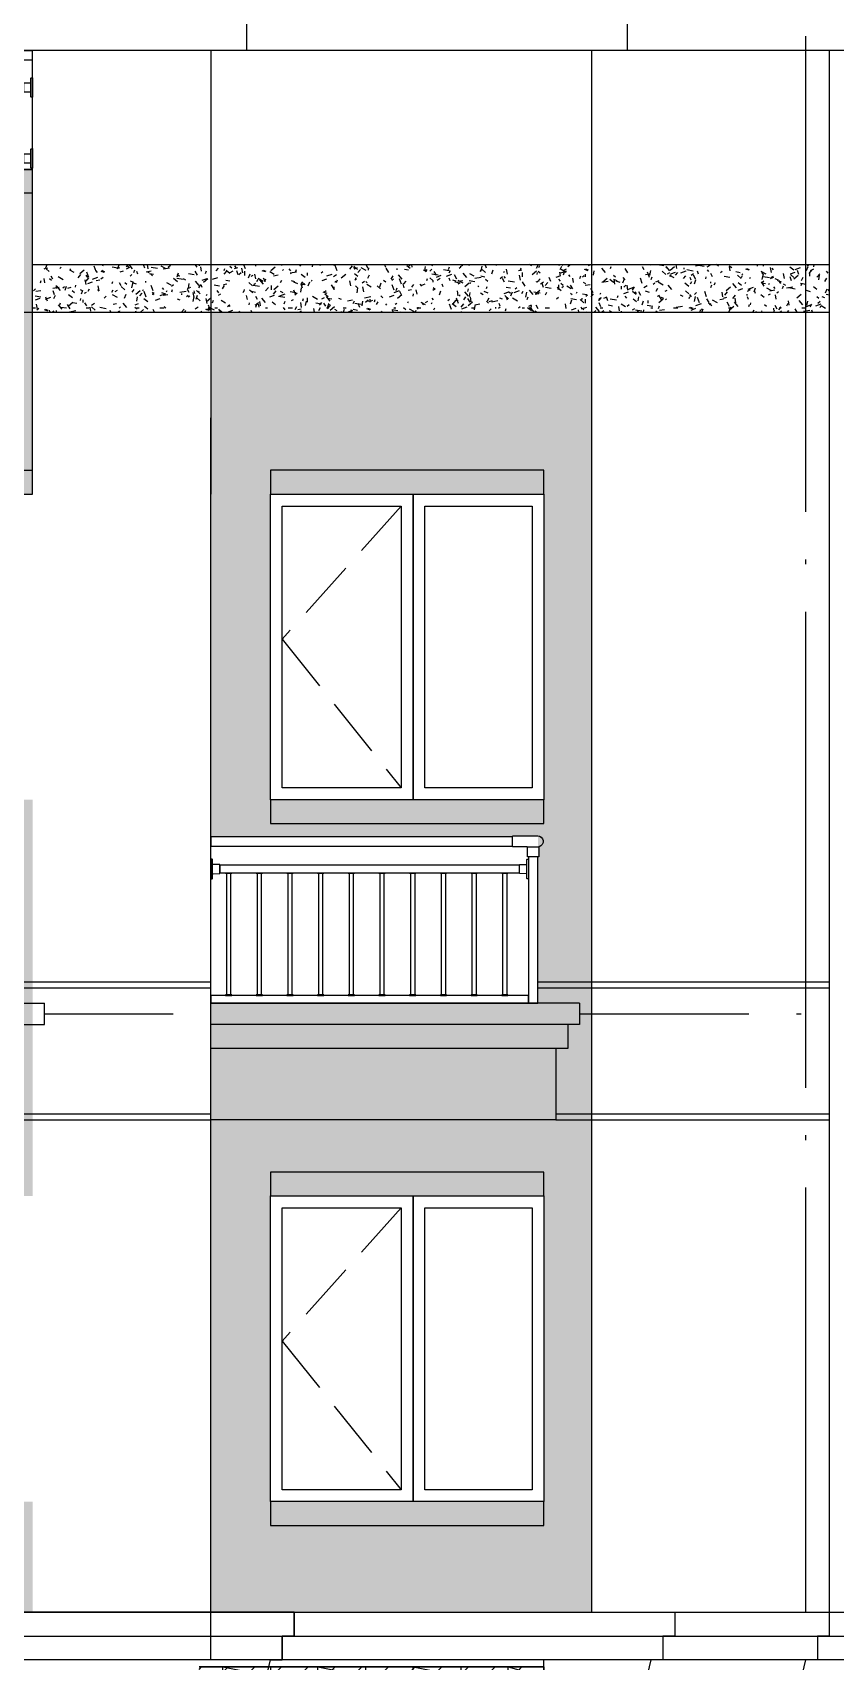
# Model space of a CAD drawing. Extents: x -12446 to 284554, y -295110 to 165007.
# Drawn here: x 32154 to 35530, y -210926 to -204079 of the extents above; entities that cross this region are included whole.
import ezdxf
from ezdxf.xclip import XClip

# ---------------------------------------------------------------- set-up
doc = ezdxf.new("R2010")
doc.units = 0
doc.header["$LTSCALE"] = 1000
doc.header["$XCLIPFRAME"] = 0
doc.linetypes.add('AX-14-E$0$AX-85-M02$0$DASH', pattern=[0.35, 0.25, -0.1])
doc.linetypes.add('AX-14-E$0$DOTE', pattern=[2.42, 2, -0.2, 0.02, -0.2])
doc.layers.get('0').update_dxf_attribs({"linetype": 'CONTINUOUS'})
for name, color, linetype in [('A-Anno-Note', 241, 'CONTINUOUS'), ('AX-14-comp-tc$0$A-Detl-Patt', 8, 'CONTINUOUS'), ('AX-14-comp-tc$0$灰褐色真石漆', 15, 'CONTINUOUS'), ('AX-14-E$0$A-Anno-Note', 241, 'CONTINUOUS'), ('AX-14-E$0$A-Detl-Fine', 152, 'CONTINUOUS'), ('AX-14-E$0$A-Detl-Medm', 40, 'CONTINUOUS'), ('AX-14-E$0$A-Detl-Patt', 8, 'CONTINUOUS'), ('AX-14-E$0$A-Detl-Thin', 131, 'CONTINUOUS'), ('AX-14-E$0$A-elev-FIXT', 9, 'CONTINUOUS'), ('AX-14-E$0$A-elev-HRAL', 61, 'CONTINUOUS'), ('AX-14-E$0$A-Elev-line3', 40, 'CONTINUOUS'), ('AX-14-E$0$A-Hatch-Part', 167, 'CONTINUOUS'), ('AX-14-E$0$栏杆型材', 82, 'CONTINUOUS'), ('AX-14-E$0$灰褐色真石漆', 15, 'CONTINUOUS'), ('AX-14-E$0$阳台栏杆扶手', 82, 'CONTINUOUS')]:
    doc.layers.add(name, color=color, linetype=linetype)
doc.layers.add('AX-14-E$0$A-Grid', color=222, linetype='AX-14-E$0$DOTE', plot=False)
pattern_1 = [(180, (0, 0), (-1e-14, -158.75), []), (180, (-79.38, 79.38), (-1e-14, -158.75), [79.375, -39.6875])]
pattern_2 = [(0, (63.16, -6278.47), (132, 228), [12, -201, 9, -87, 18, -213]), (10, (6.16, -6155.47), (80.67614, 285.3443), [21, -51, 27, -159, 15, -198]), (20, (-23.84, -6251.47), (133.47095, 220.97625), [24, -165, 21, -123, 15, -96]), (30, (63.16, -6269.47), (-21.96926, 254.05187), [15, -99, 12, -147, 9, -195]), (40, (-20.84, -6203.47), (33.83592, 216.37036), [12, -132, 9, -84, 24, -153]), (50, (24.16, -6311.47), (-80.24786, 235.7335), [6, -111, 15, -183, 18, -93]), (60, (33.16, -6290.47), (-99.47303, 223.70766), [15, -123, 6, -144, 12, -111]), (70, (0.16, -6326.47), (-109.89227, 215.58685), [9, -57, 18, -96, 12, -132]), (80, (15.16, -6149.47), (-208.56534, 164.71945), [21, -132, 9, -156, 18, -147]), (90, (33.16, -6278.47), (-264, 111), [18, -93, 12, -183, 6, -186]), (100, (-14.84, -6185.47), (-247.97146, 145.1453), [21, -117, 18, -96, 21, -219]), (110, (-35.84, -6356.47), (-240.44034, 81.69114), [24, -78, 12, -159, 18, -174]), (120, (-116.84, -6320.47), (-286.64994, 28.49227), [15, -201, 18, -93, 21, -123]), (130, (-50.84, -6386.47), (-279.10777, 71.26608), [9, -66, 12, -129, 24, -168]), (140, (-140.84, -6146.47), (-220.59685, -34.20569), [18, -108, 21, -93, 12, -126]), (150, (108.16, -6404.47), (-204.82497, -120.76726), [12, -84, 24, -186, 21, -171]), (160, (-89.84, -6236.47), (-237.90107, -162.4287), [18, -126, 15, -114, 12, -183]), (170, (-71.84, -6308.47), (-215.64405, -169.12317), [27, -99, 18, -135, 24, -132])]

# ---------------------------------------------------------------- blocks, each defined once
blk = doc.blocks.new('AX-14-E$0$14141415YHTR4H54H56D')
at = {"layer": 'AX-14-E$0$A-Detl-Fine'}
for points in [[(31250, 2900), (31750, 2900), (31750, 1715), (31250, 1715)], [(31850, 2900), (32300, 2900), (32300, 1715), (31850, 1715)]]:
    blk.add_lwpolyline(points, close=True, dxfattribs=at)
at = {"layer": 'AX-14-E$0$A-Detl-Patt', "linetype": 'AX-14-E$0$AX-85-M02$0$DASH'}
blk.add_lwpolyline([(31750, 2900), (31250, 2340), (31750, 1715)], dxfattribs=at)
at = {"layer": 'AX-14-E$0$A-Detl-Thin'}
for p, q in [((33550, 3715), (33550, 765)), ((30950, 784.9), (30950, 3270)), ((32550, 2950), (32550, 0))]:
    blk.add_line(p, q, dxfattribs=at)
for points in [[(32350, 3050), (31200, 3050), (31200, 2950), (32350, 2950)], [(31200, 2950), (32350, 2950), (32350, 1665), (31200, 1665)], [(31800, 2950), (31800, 1665)], [(32350, 1665), (31200, 1665), (31200, 1565), (32350, 1565)]]:
    blk.add_lwpolyline(points, close=True, dxfattribs=at)
blk = doc.blocks.new('AX-14-E$0$4080转角立图')
at = {"layer": 'AX-14-E$0$A-elev-FIXT', "linetype": 'Continuous'}
blk.add_line((25.6, 42), (-24.3, 42), dxfattribs=at)
blk.add_lwpolyline([(-25.3, 43, -0.327139), (-24.2, 41.5), (-23.5, 0), (23.5, 0), (24.2, 40.5, -0.409111), (25.7, 42), (85.3, 42, 0.414214), (86.8, 43.5), (86.8, 86.5, 0.414214), (85.3, 88), (-18.8, 88, 0.865157)], format="xyb", close=True, dxfattribs=at)
blk = doc.blocks.new('AX-14-E$0$32固定座立面')
at = {"layer": 'AX-14-E$0$栏杆型材', "color": 6, "linetype": 'Continuous'}
blk.add_line((-7, -22.5), (-7, 22.5), dxfattribs=at)
blk.add_lwpolyline([(-7, -22.5, 0.41166), (-10, -19.5), (-36, -19.3, -0.41166), (-37, -18.3), (-37, 18.3, -0.41166), (-36, 19.3), (-10, 19.5, 0.41166), (-7, 22.5), (-7, 39, -0.41166), (-5, 41), (0, 41.1), (0, -41.1), (-5, -41, -0.41166), (-7, -39)], format="xyb", close=True, dxfattribs=at)
blk = doc.blocks.new('AX-14-E$0$A$C4D5E14F1')
at = {"layer": 'AX-14-E$0$A-Detl-Fine'}
for points in [[(31250, 2900), (31750, 2900), (31750, 1715), (31250, 1715)], [(31850, 2900), (32300, 2900), (32300, 1715), (31850, 1715)]]:
    blk.add_lwpolyline(points, close=True, dxfattribs=at)
at = {"layer": 'AX-14-E$0$A-Detl-Patt', "linetype": 'AX-14-E$0$AX-85-M02$0$DASH'}
blk.add_lwpolyline([(31750, 2900), (31250, 2340), (31750, 1715)], dxfattribs=at)
at = {"layer": 'AX-14-E$0$A-Detl-Thin'}
for p, q in [((33550, 3715), (33550, 765)), ((32550, 2950), (32550, 0))]:
    blk.add_line(p, q, dxfattribs=at)
for points in [[(32350, 3050), (31200, 3050), (31200, 2950), (32350, 2950)], [(31200, 2950), (32350, 2950), (32350, 1665), (31200, 1665)], [(31800, 2950), (31800, 1665)], [(32350, 1665), (31200, 1665), (31200, 1565), (32350, 1565)]]:
    blk.add_lwpolyline(points, close=True, dxfattribs=at)
for points in [[(32400, 620), (30950, 620)], [(32400, 320), (30950, 320)]]:
    blk.add_lwpolyline(points, dxfattribs=at)
at = {"layer": 'AX-14-E$0$A-elev-HRAL', "ltscale": 10}
for points in [[(31037, 1358, -0.414214), (31037.5, 1357.5), (31037.5, 1355.5, -0.414214), (31037, 1355), (31012, 1355, -0.414214), (31011.5, 1355.5), (31011.5, 1357.5, -0.414214), (31012, 1358)], [(31166, 1358, -0.414214), (31166.5, 1357.5), (31166.5, 1355.5, -0.414214), (31166, 1355), (31141, 1355, -0.414214), (31140.5, 1355.5), (31140.5, 1357.5, -0.414214), (31141, 1358)], [(31295, 1358, -0.414214), (31295.5, 1357.5), (31295.5, 1355.5, -0.414214), (31295, 1355), (31270, 1355, -0.414214), (31269.5, 1355.5), (31269.5, 1357.5, -0.414214), (31270, 1358)], [(31424, 1358, -0.414214), (31424.5, 1357.5), (31424.5, 1355.5, -0.414214), (31424, 1355), (31399, 1355, -0.414214), (31398.5, 1355.5), (31398.5, 1357.5, -0.414214), (31399, 1358)], [(31553, 1358, -0.414214), (31553.5, 1357.5), (31553.5, 1355.5, -0.414214), (31553, 1355), (31528, 1355, -0.414214), (31527.5, 1355.5), (31527.5, 1357.5, -0.414214), (31528, 1358)], [(31682, 1358, -0.414214), (31682.5, 1357.5), (31682.5, 1355.5, -0.414214), (31682, 1355), (31657, 1355, -0.414214), (31656.5, 1355.5), (31656.5, 1357.5, -0.414214), (31657, 1358)], [(31811, 1358, -0.414214), (31811.5, 1357.5), (31811.5, 1355.5, -0.414214), (31811, 1355), (31786, 1355, -0.414214), (31785.5, 1355.5), (31785.5, 1357.5, -0.414214), (31786, 1358)], [(31940, 1358, -0.414214), (31940.5, 1357.5), (31940.5, 1355.5, -0.414214), (31940, 1355), (31915, 1355, -0.414214), (31914.5, 1355.5), (31914.5, 1357.5, -0.414214), (31915, 1358)], [(32069, 1358, -0.414214), (32069.5, 1357.5), (32069.5, 1355.5, -0.414214), (32069, 1355), (32044, 1355, -0.414214), (32043.5, 1355.5), (32043.5, 1357.5, -0.414214), (32044, 1358)], [(32198, 1358, -0.414214), (32198.5, 1357.5), (32198.5, 1355.5, -0.414214), (32198, 1355), (32173, 1355, -0.414214), (32172.5, 1355.5), (32172.5, 1357.5, -0.414214), (32173, 1358)]]:
    blk.add_lwpolyline(points, format="xyb", close=True, dxfattribs=at)
for points in [[(31015, 845), (31034, 845), (31034, 1355), (31015, 1355)], [(31144, 845), (31163, 845), (31163, 1355), (31144, 1355)], [(31273, 845), (31292, 845), (31292, 1355), (31273, 1355)], [(31402, 845), (31421, 845), (31421, 1355), (31402, 1355)], [(31531, 845), (31550, 845), (31550, 1355), (31531, 1355)], [(31660, 845), (31679, 845), (31679, 1355), (31660, 1355)], [(31789, 845), (31808, 845), (31808, 1355), (31789, 1355)], [(31918, 845), (31937, 845), (31937, 1355), (31918, 1355)], [(32047, 845), (32066, 845), (32066, 1355), (32047, 1355)], [(32176, 845), (32195, 845), (32195, 1355), (32176, 1355)]]:
    blk.add_lwpolyline(points, close=True, dxfattribs=at)
at = {"layer": 'AX-14-E$0$栏杆型材'}
blk.add_lwpolyline([(32248, 1390), (30987, 1390), (30987, 1358), (32248, 1358)], close=True, dxfattribs=at)
at = {"layer": 'AX-14-E$0$阳台栏杆扶手'}
blk.add_lwpolyline([(30950, 1470), (32218.3, 1470), (32218.3, 1510), (30950, 1510)], close=True, dxfattribs=at)
at = {"layer": 'AX-14-E$0$A-elev-HRAL', "xscale": -1}
for name, p in [('AX-14-E$0$4080转角立图', (32305, 1425)), ('AX-14-E$0$32固定座立面', (30950, 1374))]:
    blk.add_blockref(name, p, dxfattribs=at)
at = {"layer": 'AX-14-E$0$A-elev-HRAL'}
blk.add_blockref('AX-14-E$0$32固定座立面', (32285, 1374), dxfattribs=at)
for points in [[(28650, 810), (30250, 810), (30250, 720), (28650, 720)], [(30950, 810), (32500, 810), (32500, 720), (30950, 720)]]:
    blk.add_wipeout(points).dxf.layer = 'AX-14-E$0$A-Detl-Thin'
at = {"layer": 'AX-14-E$0$A-Detl-Thin'}
blk.add_line((30950, 784.9), (30950, 3270), dxfattribs=at)
for points in [[(28650, 810), (30250, 810)], [(30250, 720), (30250, 810)], [(32500, 810), (30950, 810)], [(30950, 320), (30950, 810)], [(32500, 810), (32500, 720), (32450, 720), (32450, 620), (32400, 620), (32400, 320)], [(28700, 720), (30250, 720)], [(32450, 720), (30950, 720)]]:
    blk.add_lwpolyline(points, dxfattribs=at)
at = {"layer": 'AX-14-E$0$A-elev-HRAL', "ltscale": 10}
for points in [[(31037, 842, 0.414214), (31037.5, 842.5), (31037.5, 844.5, 0.414214), (31037, 845), (31012, 845, 0.414214), (31011.5, 844.5), (31011.5, 842.5, 0.414214), (31012, 842)], [(31166, 842, 0.414214), (31166.5, 842.5), (31166.5, 844.5, 0.414214), (31166, 845), (31141, 845, 0.414214), (31140.5, 844.5), (31140.5, 842.5, 0.414214), (31141, 842)], [(31295, 842, 0.414214), (31295.5, 842.5), (31295.5, 844.5, 0.414214), (31295, 845), (31270, 845, 0.414214), (31269.5, 844.5), (31269.5, 842.5, 0.414214), (31270, 842)], [(31424, 842, 0.414214), (31424.5, 842.5), (31424.5, 844.5, 0.414214), (31424, 845), (31399, 845, 0.414214), (31398.5, 844.5), (31398.5, 842.5, 0.414214), (31399, 842)], [(31553, 842, 0.414214), (31553.5, 842.5), (31553.5, 844.5, 0.414214), (31553, 845), (31528, 845, 0.414214), (31527.5, 844.5), (31527.5, 842.5, 0.414214), (31528, 842)], [(31682, 842, 0.414214), (31682.5, 842.5), (31682.5, 844.5, 0.414214), (31682, 845), (31657, 845, 0.414214), (31656.5, 844.5), (31656.5, 842.5, 0.414214), (31657, 842)], [(31811, 842, 0.414214), (31811.5, 842.5), (31811.5, 844.5, 0.414214), (31811, 845), (31786, 845, 0.414214), (31785.5, 844.5), (31785.5, 842.5, 0.414214), (31786, 842)], [(31940, 842, 0.414214), (31940.5, 842.5), (31940.5, 844.5, 0.414214), (31940, 845), (31915, 845, 0.414214), (31914.5, 844.5), (31914.5, 842.5, 0.414214), (31915, 842)], [(32069, 842, 0.414214), (32069.5, 842.5), (32069.5, 844.5, 0.414214), (32069, 845), (32044, 845, 0.414214), (32043.5, 844.5), (32043.5, 842.5, 0.414214), (32044, 842)], [(32198, 842, 0.414214), (32198.5, 842.5), (32198.5, 844.5, 0.414214), (32198, 845), (32173, 845, 0.414214), (32172.5, 844.5), (32172.5, 842.5, 0.414214), (32173, 842)]]:
    blk.add_lwpolyline(points, format="xyb", close=True, dxfattribs=at)
at = {"layer": 'AX-14-E$0$栏杆型材'}
for points in [[(32325, 1425), (32285, 1425), (32285, 810), (32325, 810)], [(32285, 842), (30950, 842), (30950, 810), (32285, 810)]]:
    blk.add_lwpolyline(points, close=True, dxfattribs=at)
blk = doc.blocks.new('AX-14-E$0$A$C40EB36A3')
at = {"layer": 'AX-14-E$0$A-Detl-Thin'}
for p, q in [((32300, 3005), (27600, 3005)), ((31550, 1140), (31550, 3005)), ((34900, 3005), (32450, 3005)), ((33900, 3005), (33900, 1140)), ((31550, 2505), (27600, 2505)), ((29628.1, 2505), (31550, 2505)), ((31550, 2405), (29650, 2405)), ((32300, 1905), (32300, 1140)), ((34900, 1905), (34900, 1140)), ((29500, 1240), (31550, 1240)), ((29500, 1140), (31550, 1140))]:
    blk.add_line(p, q, dxfattribs=at)
for points in [[(27600, 4305), (33200, 4305), (33200, 4105), (33100, 4105), (33100, 4035), (33150, 4035), (33150, 3955), (33100, 3955), (32700, 3555), (32650, 3555), (32650, 3505), (32450, 3305), (32400, 3305), (32400, 3155), (32450, 3155), (32450, 3005), (32300, 3005), (32300, 1905)], [(27600, 4305), (33200, 4305), (33200, 4105), (33100, 4105), (33100, 4035), (33150, 4035), (33150, 3955), (33100, 3955), (32700, 3555), (32650, 3555), (32650, 3505), (32450, 3305), (32400, 3305), (32400, 3155), (32450, 3155), (32450, 3005), (32300, 3005), (32300, 1905)], [(28600, 4305), (34800, 4305), (34800, 4105), (34700, 4105), (34700, 4035), (34750, 4035), (34750, 3955), (34700, 3955), (34300, 3555), (34250, 3555), (34250, 3505), (34050, 3305), (34000, 3305), (34000, 3155), (34050, 3155), (34050, 3005), (33900, 3005), (33900, 1905)], [(34900, 4305), (35800, 4305), (35800, 4105), (35700, 4105), (35700, 4035), (35750, 4035), (35750, 3955), (35700, 3955), (35300, 3555), (35250, 3555), (35250, 3505), (35050, 3305), (35000, 3305), (35000, 3155), (35050, 3155), (35050, 3005), (34900, 3005), (34900, 1905)]]:
    blk.add_lwpolyline(points, dxfattribs=at)
at = {"layer": 'AX-14-E$0$阳台栏杆扶手'}
for p, q in [((27600, 3005), (31550, 3005)), ((27600, 2965), (31550, 2965))]:
    blk.add_line(p, q, dxfattribs=at)
at = {"layer": 'AX-14-E$0$A-elev-HRAL'}
for p in [(31550, 2849), (31550, 2551)]:
    blk.add_blockref('AX-14-E$0$32固定座立面', p, dxfattribs=at)
blk = doc.blocks.new('AX-14-E$0$WYHREBHEWYHRE')
blk.add_wipeout([(64620.2, 256100.5), (62320.2, 256100.5), (62320.2, 255150.5), (64620.2, 255150.5)]).dxf.layer = 'AX-14-E$0$A-Detl-Thin'
at = {"layer": 'AX-14-E$0$A-Detl-Fine'}
h = blk.add_hatch(dxfattribs=at)
h.set_pattern_fill('ANSI33', color=13, scale=50, angle=135, style=0)
h.set_pattern_definition(pattern_1)
h.paths.add_polyline_path([(62570.2, 256070.5), (62770.2, 256070.5), (62770.2, 255200.5), (62570.2, 255200.5)])
h = blk.add_hatch(dxfattribs=at)
h.set_pattern_fill('ANSI33', color=13, scale=50, angle=135, style=0)
h.set_pattern_definition(pattern_1)
h.paths.add_polyline_path([(62970.2, 256070.5), (63170.2, 256070.5), (63170.2, 255200.5), (62970.2, 255200.5)])
h = blk.add_hatch(dxfattribs=at)
h.set_pattern_fill('ANSI33', color=13, scale=50, angle=135, style=0)
h.set_pattern_definition(pattern_1)
h.paths.add_polyline_path([(63370.2, 256070.5), (63570.2, 256070.5), (63570.2, 255200.5), (63370.2, 255200.5)])
h = blk.add_hatch(dxfattribs=at)
h.set_pattern_fill('ANSI33', color=13, scale=50, angle=135, style=0)
h.set_pattern_definition(pattern_1)
h.paths.add_polyline_path([(63770.2, 256070.5), (63970.2, 256070.5), (63970.2, 255200.5), (63770.2, 255200.5)])
h = blk.add_hatch(dxfattribs=at)
h.set_pattern_fill('ANSI33', color=13, scale=50, angle=135, style=0)
h.set_pattern_definition(pattern_1)
h.paths.add_polyline_path([(64170.2, 256070.5), (64370.2, 256070.5), (64370.2, 255200.5), (64170.2, 255200.5)])
at = {"layer": 'AX-14-E$0$A-Detl-Patt'}
h = blk.add_hatch(dxfattribs=at)
h.set_pattern_fill('ANSI31', color=256, scale=50, angle=90)
h.set_pattern_definition([(135, (0, 0), (-56.1266, -56.1266), [])])
h.paths.add_polyline_path([(64520.2, 255200.5), (62420.2, 255200.5), (62420.2, 256070.5), (64520.2, 256070.5)])
blk.add_lwpolyline([(62420.2, 255200.5), (64520.2, 255200.5), (64520.2, 256070.5), (62420.2, 256070.5)], close=True, dxfattribs=at)
at = {"layer": 'AX-14-E$0$A-Elev-line3'}
for p, q in [((62320.2, 255150.5), (62320.2, 256100.5)), ((64620.2, 255150.5), (64620.2, 256100.5))]:
    blk.add_line(p, q, dxfattribs=at)
at = {"layer": 'AX-14-E$0$A-Hatch-Part'}
for p, q in [((62770.2, 256010.5), (62570.2, 256010.5)), ((63170.2, 256010.5), (62970.2, 256010.5)), ((63570.2, 256010.5), (63370.2, 256010.5)), ((63970.2, 256010.5), (63770.2, 256010.5)), ((64370.2, 256010.5), (64170.2, 256010.5)), ((62770.2, 255380.5), (62570.2, 255380.5)), ((63170.2, 255380.5), (62970.2, 255380.5)), ((63570.2, 255380.5), (63370.2, 255380.5)), ((63970.2, 255380.5), (63770.2, 255380.5)), ((64370.2, 255380.5), (64170.2, 255380.5)), ((62320.2, 255150.5), (64620.2, 255150.5))]:
    blk.add_line(p, q, dxfattribs=at)
for points in [[(62570.2, 256070.5), (62452, 256037.3), (62420.2, 255200.5)], [(62970.2, 256070.5), (62802, 256037.3), (62770.2, 255200.5)], [(63370.2, 256070.5), (63202, 256037.3), (63170.2, 255200.5)], [(63770.2, 256070.5), (63602, 256037.3), (63570.2, 255200.5)], [(64170.2, 256070.5), (64002, 256037.3), (63970.2, 255200.5)], [(64520.2, 256070.5), (64402, 256037.3), (64370.2, 255200.5)]]:
    blk.add_lwpolyline(points, dxfattribs=at)
for points in [[(64520.2, 255200.5), (62420.2, 255200.5), (62420.2, 256070.5), (64520.2, 256070.5)], [(62570.2, 256070.5), (62770.2, 256070.5), (62770.2, 255200.5), (62570.2, 255200.5)], [(62970.2, 256070.5), (63170.2, 256070.5), (63170.2, 255200.5), (62970.2, 255200.5)], [(63370.2, 256070.5), (63570.2, 256070.5), (63570.2, 255200.5), (63370.2, 255200.5)], [(63770.2, 256070.5), (63970.2, 256070.5), (63970.2, 255200.5), (63770.2, 255200.5)], [(64170.2, 256070.5), (64370.2, 256070.5), (64370.2, 255200.5), (64170.2, 255200.5)]]:
    blk.add_lwpolyline(points, close=True, dxfattribs=at)
blk = doc.blocks.new('AX-14-E$0$FAGSGSGJDSGUJDSGFKSSGAFUKSF')
blk.add_wipeout([(32100, 2263.2), (34700, 2263.2), (34700, 2163.2), (34650, 2163.2), (34650, 2063.2), (34600, 2063.2), (34450, 1433.2), (34400, 1433.2), (34400, 1163.2), (34450, 1163.2), (34450, 1063.2), (31850, 1063.2), (31850, 1163.2), (31800, 1163.2), (31800, 1433.2), (31850, 1433.2), (32000, 2063.2), (32050, 2063.2), (32050, 2163.2), (32100, 2163.2)]).dxf.layer = 'AX-14-E$0$A-Detl-Thin'
at = {"layer": 'AX-14-E$0$A-Anno-Note'}
blk.add_lwpolyline([(31750, 1163.2), (33150, 1163.2), (33150, 2063.2), (31750, 2063.2)], close=True, dxfattribs=at)
at = {"layer": 'AX-14-E$0$A-Detl-Medm'}
for p, q in [((29300, 2263.2), (34700, 2263.2)), ((29300, 2163.2), (34650, 2163.2))]:
    blk.add_line(p, q, dxfattribs=at)
blk.add_lwpolyline([(32100, 2263.2), (34700, 2263.2), (34700, 2163.2), (34650, 2163.2), (34650, 2063.2), (34600, 2063.2), (34450, 1433.2), (34400, 1433.2), (34400, 1163.2), (34450, 1163.2), (34450, 1063.2), (31850, 1063.2), (31850, 1163.2), (31800, 1163.2), (31800, 1433.2), (31850, 1433.2), (32000, 2063.2), (32050, 2063.2), (32050, 2163.2), (32100, 2163.2), (32100, 2263.2)], close=True, dxfattribs=at)
for points in [[(33700, 2263.2), (33700, 2163.2), (33650, 2163.2), (33650, 2063.2), (33600, 2063.2), (33450, 1433.2), (33400, 1433.2), (33400, 1163.2), (33450, 1163.2), (33450, 1063.2)], [(34350, 2263.2), (34350, 2163.2), (34300, 2163.2), (34300, 2063.2), (34250, 2063.2), (34100, 1433.2), (34050, 1433.2), (34050, 1163.2), (34100, 1163.2), (34100, 1063.2)]]:
    blk.add_lwpolyline(points, dxfattribs=at)
at = {"layer": 'AX-14-E$0$A-Detl-Thin'}
blk.add_lwpolyline([(32100, 2263.2), (32100, 2163.2), (32050, 2163.2), (32050, 2063.2), (32000, 2063.2), (31850, 1433.2), (31800, 1433.2), (31800, 1163.2), (31850, 1163.2), (31850, 1063.2)], dxfattribs=at)
ref = blk.add_blockref('AX-14-E$0$WYHREBHEWYHRE', (95570.2, -254037.4), dxfattribs=dict(xscale=-1))
XClip(ref).set_block_clipping_path([(62420.1876902261, 255200.548490646), (63870.1841075929, 256100.5485220714)])
at = {"layer": 'AX-14-E$0$A-Detl-Medm'}
for p, q in [((34600, 2063.2), (29250, 2063.2)), ((33150, 1163.2), (33150, 2063.2))]:
    blk.add_line(p, q, dxfattribs=at)
blk.add_lwpolyline([(31850, 1163.2), (31800, 1163.2), (31800, 1433.2), (31850, 1433.2), (32000, 2063.2), (32050, 2063.2), (32050, 2163.2), (32100, 2163.2), (32100, 2263.2), (29300, 2263.2), (29300, 2163.2), (29250, 2163.2), (29250, 2063.2), (29200, 2063.2), (29050, 1598.2), (29000, 1598.2), (29000, 1328.2), (29050, 1328.2), (29050, 1228.2), (28950, 1228.2), (28950, 1063.2), (31850, 1063.2), (31850, 1163.2)], close=True, dxfattribs=at)
blk = doc.blocks.new('AX-14-E$0$wyhrehaw3yrjret')
at = {"layer": 'AX-14-E$0$A-Detl-Patt'}
for p, q in [((92411.2, 200784.7), (93236.2, 200784.7)), ((92411.2, 200759.7), (93236.2, 200759.7)), ((94611.2, 200784.7), (95836.2, 200784.7)), ((94611.2, 200759.7), (95836.2, 200759.7)), ((92436.2, 200229.7), (93236.2, 200229.7)), ((92436.2, 200204.7), (93236.2, 200204.7)), ((94686.2, 200229.7), (95837.4, 200229.7)), ((94686.2, 200204.7), (95837.4, 200204.7))]:
    blk.add_line(p, q, dxfattribs=at)
blk = doc.blocks.new('AX-14-comp-tc')
at = {"layer": 'AX-14-comp-tc$0$灰褐色真石漆'}
h = blk.add_hatch(dxfattribs=at)
h.set_pattern_fill('离散材料', color=256, scale=50)
h.set_pattern_definition([(0, (-60267.77, -435782.6), (132, 228), [12, -201, 9, -87, 18, -213]), (10, (-60324.77, -435659.6), (80.67614, 285.34428), [21, -51, 27, -159, 15, -198]), (20, (-60354.77, -435755.6), (133.47095, 220.97625), [24, -165, 21, -123, 15, -96]), (30, (-60267.77, -435773.6), (-21.96926, 254.05187), [15, -99, 12, -147, 9, -195]), (40, (-60351.77, -435707.6), (33.83592, 216.370355), [12, -132, 9, -84, 24, -153]), (50, (-60306.77, -435815.6), (-80.24786, 235.7335), [6, -111, 15, -183, 18, -93]), (60, (-60297.77, -435794.6), (-99.47303, 223.70766), [15, -123, 6, -144, 12, -111]), (70, (-60330.77, -435830.6), (-109.89227, 215.58685), [9, -57, 18, -96, 12, -132]), (80, (-60315.77, -435653.6), (-208.56534, 164.71945), [21, -132, 9, -156, 18, -147]), (90, (-60297.77, -435782.6), (-264, 111), [18, -93, 12, -183, 6, -186]), (100, (-60345.77, -435689.6), (-247.97146, 145.1453), [21, -117, 18, -96, 21, -219]), (110, (-60366.77, -435860.6), (-240.44034, 81.69114), [24, -78, 12, -159, 18, -174]), (120, (-60447.77, -435824.6), (-286.64994, 28.49227), [15, -201, 18, -93, 21, -123]), (130, (-60381.77, -435890.6), (-279.10777, 71.26608), [9, -66, 12, -129, 24, -168]), (140, (-60471.77, -435650.6), (-220.59685, -34.20569), [18, -108, 21, -93, 12, -126]), (150, (-60222.77, -435908.6), (-204.82497, -120.76726), [12, -84, 24, -186, 21, -171]), (160, (-60420.77, -435740.6), (-237.90107, -162.4287), [18, -126, 15, -114, 12, -183]), (170, (-60402.77, -435812.6), (-215.64405, -169.12317), [27, -99, 18, -135, 24, -132])])
h.paths.add_polyline_path([(4102.4, -211076.9), (6752.4, -211076.9), (6752.4, -211176.9), (6852.4, -211176.9), (6852.4, -211326.9), (6802.4, -211326.9), (6802.4, -211826.9), (6852.4, -211826.9), (6852.4, -212176.9), (6802.4, -212176.9), (6802.4, -212276.9), (6902.4, -212276.9), (6902.4, -212441.9), (4102.4, -212441.9)])
h.paths.add_polyline_path([(30102.4, -211076.9), (30102.4, -211176.9), (30052.4, -211176.9), (30052.4, -212341.9), (29952.4, -212341.9), (29952.4, -212441.9), (32002.4, -212441.9), (32002.4, -211076.9)])
h = blk.add_hatch(dxfattribs=at)
h.set_pattern_fill('离散材料', color=256, scale=50)
h.set_pattern_definition([(0, (-60267.77, -435782.6), (132, 228), [12, -201, 9, -87, 18, -213]), (10, (-60324.77, -435659.6), (80.67614, 285.34428), [21, -51, 27, -159, 15, -198]), (20, (-60354.77, -435755.6), (133.47095, 220.97625), [24, -165, 21, -123, 15, -96]), (30, (-60267.77, -435773.6), (-21.96926, 254.05187), [15, -99, 12, -147, 9, -195]), (40, (-60351.77, -435707.6), (33.83592, 216.370355), [12, -132, 9, -84, 24, -153]), (50, (-60306.77, -435815.6), (-80.24786, 235.7335), [6, -111, 15, -183, 18, -93]), (60, (-60297.77, -435794.6), (-99.47303, 223.70766), [15, -123, 6, -144, 12, -111]), (70, (-60330.77, -435830.6), (-109.89227, 215.58685), [9, -57, 18, -96, 12, -132]), (80, (-60315.77, -435653.6), (-208.56534, 164.71945), [21, -132, 9, -156, 18, -147]), (90, (-60297.77, -435782.6), (-264, 111), [18, -93, 12, -183, 6, -186]), (100, (-60345.77, -435689.6), (-247.97146, 145.1453), [21, -117, 18, -96, 21, -219]), (110, (-60366.77, -435860.6), (-240.44034, 81.69114), [24, -78, 12, -159, 18, -174]), (120, (-60447.77, -435824.6), (-286.64994, 28.49227), [15, -201, 18, -93, 21, -123]), (130, (-60381.77, -435890.6), (-279.10777, 71.26608), [9, -66, 12, -129, 24, -168]), (140, (-60471.77, -435650.6), (-220.59685, -34.20569), [18, -108, 21, -93, 12, -126]), (150, (-60222.77, -435908.6), (-204.82497, -120.76726), [12, -84, 24, -186, 21, -171]), (160, (-60420.77, -435740.6), (-237.90107, -162.4287), [18, -126, 15, -114, 12, -183]), (170, (-60402.77, -435812.6), (-215.64405, -169.12317), [27, -99, 18, -135, 24, -132])])
h.paths.add_polyline_path([(32002.4, -211676.9), (35352.4, -211676.9), (35352.4, -211476.9), (32002.4, -211476.9)])
h = blk.add_hatch(dxfattribs=at)
h.set_pattern_fill('离散材料', color=256, scale=50)
h.set_pattern_definition(pattern_2)
h.paths.add_polyline_path([(32751.1, -217141.9), (34351.1, -217141.9), (34351.1, -211676.9), (32751.1, -211676.9)])
h.paths.add_polyline_path([(33001.1, -213726.9), (34151.1, -213726.9), (34151.1, -212441.9), (33001.1, -212441.9)], flags=16)
h.paths.add_polyline_path([(32751.1, -214581.9), (34126.1, -214581.9), (34126.1, -213881.9), (32751.1, -213881.9)], flags=17)
h.paths.add_polyline_path([(33001.1, -216676.9), (34151.1, -216676.9), (34151.1, -215391.9), (33001.1, -215391.9)], flags=16)
h = blk.add_hatch(dxfattribs=at)
h.set_pattern_fill('离散材料', color=256, scale=50)
h.set_pattern_definition(pattern_2)
h.paths.add_polyline_path([(30052.4, -217141.9), (32001.1, -217141.9), (32001.1, -212441.9), (30052.4, -212441.9)])
h.paths.add_polyline_path([(30501.1, -213726.9), (32001.1, -213726.9), (32001.1, -212441.9), (30501.1, -212441.9)])
h.paths.add_polyline_path([(30501.1, -216676.9), (32001.1, -216676.9), (32001.1, -215391.9), (30501.1, -215391.9)], flags=16)
h.paths.add_polyline_path([(30576.1, -214581.9), (31926.1, -214581.9), (31926.1, -213881.9), (30576.1, -213881.9)], flags=16)
at = {"layer": 'AX-14-comp-tc$0$A-Detl-Patt'}
for p, q in [((32002.4, -211476.9), (35352.4, -211476.9)), ((32002.4, -211676.9), (35352.4, -211676.9))]:
    blk.add_line(p, q, dxfattribs=at)
blk = doc.blocks.new('AX-14-E')
at = {"layer": 'AX-14-E$0$A-Grid'}
for p, q in [((35403.9, -199254.4), (35403.9, -263085.2)), ((-714.4, -205254.4), (39369.1, -205254.4)), ((-714.4, -208204.4), (39369.1, -208204.4))]:
    blk.add_line(p, q, dxfattribs=at)
blk.add_blockref('AX-14-E$0$14141415YHTR4H54H56D', (1953.9, -211919.4))
blk.add_blockref('AX-14-E$0$A$C4D5E14F1', (1953.9, -208969.4))
at = {"layer": 'AX-14-E$0$A-Detl-Thin'}
blk.add_blockref('AX-14-E$0$FAGSGSGJDSGUJDSGFKSSGAFUKSF', (1153.9, -212982.6), dxfattribs=at)
blk.add_blockref('AX-14-E$0$A$C40EB36A3', (603.9, -207159.4), dxfattribs=at)
at = {"layer": 'AX-14-E$0$A-Detl-Thin', "color": 6}
blk.add_blockref('AX-14-E$0$wyhrehaw3yrjret', (-60332.2, -408854.1), dxfattribs=at)
at = {"layer": 'AX-14-E$0$灰褐色真石漆'}
h = blk.add_hatch(dxfattribs=at)
h.set_pattern_fill('离散材料', color=256, scale=50)
h.set_pattern_definition([(0, (-60116.21, -429360.12), (132, 228), [12, -201, 9, -87, 18, -213]), (10, (-60173.2, -429237.12), (80.67614, 285.34428), [21, -51, 27, -159, 15, -198]), (20, (-60203.21, -429333.12), (133.47095, 220.97625), [24, -165, 21, -123, 15, -96]), (30, (-60116.21, -429351.12), (-21.96926, 254.05187), [15, -99, 12, -147, 9, -195]), (40, (-60200.21, -429285.12), (33.83592, 216.370355), [12, -132, 9, -84, 24, -153]), (50, (-60155.21, -429393.12), (-80.24786, 235.7335), [6, -111, 15, -183, 18, -93]), (60, (-60146.21, -429372.12), (-99.47303, 223.70766), [15, -123, 6, -144, 12, -111]), (70, (-60179.21, -429408.12), (-109.89227, 215.58685), [9, -57, 18, -96, 12, -132]), (80, (-60164.21, -429231.12), (-208.56534, 164.71945), [21, -132, 9, -156, 18, -147]), (90, (-60146.2, -429360.12), (-264, 111), [18, -93, 12, -183, 6, -186]), (100, (-60194.21, -429267.12), (-247.97146, 145.1453), [21, -117, 18, -96, 21, -219]), (110, (-60215.21, -429438.12), (-240.44034, 81.69114), [24, -78, 12, -159, 18, -174]), (120, (-60296.21, -429402.12), (-286.64994, 28.49227), [15, -201, 18, -93, 21, -123]), (130, (-60230.21, -429468.12), (-279.10777, 71.26608), [9, -66, 12, -129, 24, -168]), (140, (-60320.21, -429228.12), (-220.59685, -34.20569), [18, -108, 21, -93, 12, -126]), (150, (-60071.21, -429486.12), (-204.82497, -120.76726), [12, -84, 24, -186, 21, -171]), (160, (-60269.21, -429318.12), (-237.90107, -162.4287), [18, -126, 15, -114, 12, -183]), (170, (-60251.21, -429390.12), (-215.64405, -169.12317), [27, -99, 18, -135, 24, -132])])
h.paths.add_polyline_path([(32153.9, -205254.4), (35503.9, -205254.4), (35503.9, -205054.4), (32153.9, -205054.4)])
at = {"layer": 'AX-14-E$0$A-Detl-Patt'}
for p, q in [((32153.9, -205054.4), (35503.9, -205054.4)), ((32153.9, -205254.4), (35503.9, -205254.4))]:
    blk.add_line(p, q, dxfattribs=at)
at = {"layer": 'AX-14-E$0$A-Detl-Thin'}
blk.add_blockref('AX-14-comp-tc', (152.8, 6422.5), dxfattribs=at)

msp = doc.modelspace()

# ---------------------------------------------------------------- block references
at = {"layer": 'A-Anno-Note'}
msp.add_blockref('AX-14-E', (0, 0), dxfattribs=at)

doc.saveas('drawing.dxf')
